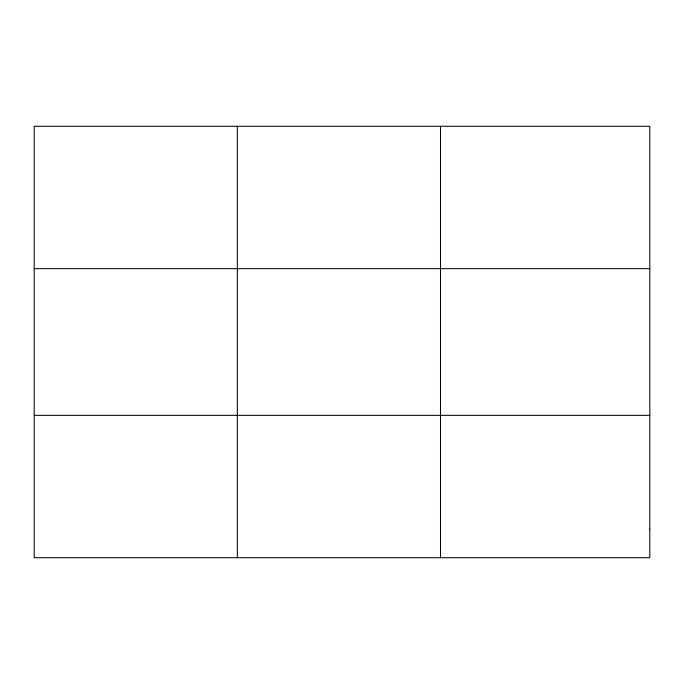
<?xml version="1.0" encoding="UTF-8"?>
<svg xmlns="http://www.w3.org/2000/svg" width="684" height="684" viewBox="0 0 684 684"><rect width="100%" height="100%" fill="white"/><g stroke="black" fill="none" stroke-linecap="round" stroke-linejoin="round"><path stroke-width="1.03" d="M237.348 126.283L237.348 557.716M440.496 126.283L440.496 557.716M34.2 268.658L649.8 268.658M34.2 415.342L649.8 415.342M649.8 529.245L649.8 557.716L34.2 557.716L34.2 126.283L649.8 126.283L649.8 529.245"/></g></svg>
